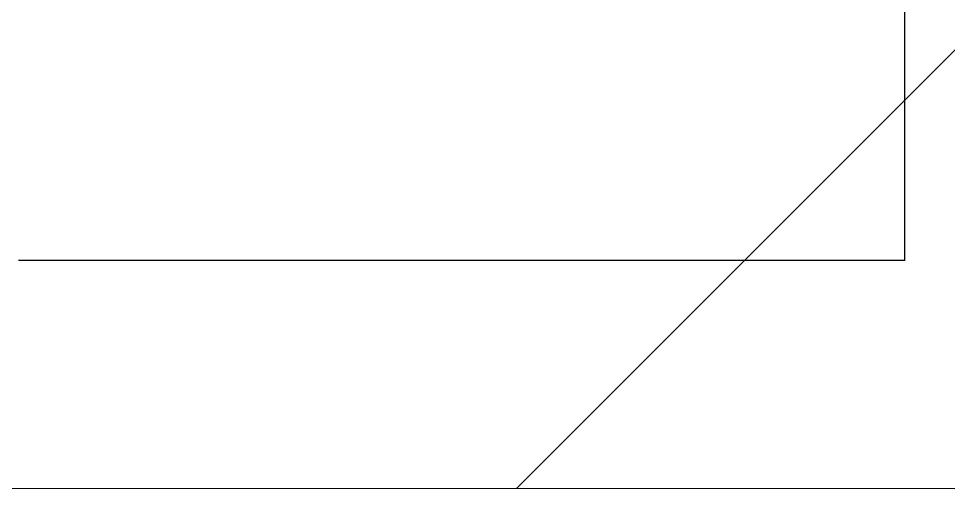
# Model space of a CAD drawing. Header units: millimetres. Extents: x -177800 to -26107, y -132450 to -18386.
# Drawn here: x -167961.4 to -167594.1, y -130342.4 to -130156.8 of the extents above; entities that cross this region are included whole.
import ezdxf

# ---------------------------------------------------------------- set-up
doc = ezdxf.new("R2010")
doc.units = ezdxf.units.MM
doc.layers.add('0-1', color=7, linetype='Continuous', lineweight=5)
doc.layers.add('A-_WALL----_H-1', color=7, linetype='Continuous', lineweight=9)
doc.layers.add('A-_WALLPRTN_E-1', color=6, linetype='Continuous', lineweight=18, true_color=0xff00ff)
doc.layers.add('S-_COLN----_E-1', color=6, linetype='Continuous', lineweight=25, true_color=0xff00ff)

# ---------------------------------------------------------------- blocks, each defined once
blk = doc.blocks.new('1599_DB_A_BLK3_1STGD_R21_rvt-1-BLK 2 UPPER ROOF PLAN')
at = {"layer": 'A-_WALL----_H-1'}
h = blk.add_hatch(dxfattribs=at)
h.set_pattern_fill('FP_16', color=256, style=0, pattern_type=2)
h.set_pattern_definition([(45, (0, 0), (-445.5048, 445.5048), []), (45, (445.5, 0), (-445.5048, 445.5048), [315.019, -157.51])])
h.paths.add_polyline_path([(-166511.37, -130342.37), (-166511.37, -130142.37), (-167961.37, -130142.37), (-167961.37, -130277.37), (-168011.37, -130277.37), (-168011.37, -130342.37), (-166523.46, -130342.37)])
at = {"layer": 'A-_WALLPRTN_E-1'}
blk.add_line((-166511.37, -130342.37), (-168011.37, -130342.37), dxfattribs=at)
at = {"layer": 'S-_COLN----_E-1'}
for q in [(-167611.37, -129552.37), (-167961.37, -130252.37)]:
    blk.add_line((-167611.37, -130252.37), q, dxfattribs=at)

msp = doc.modelspace()

# ---------------------------------------------------------------- block references
at = {"layer": '0-1'}
msp.add_blockref('1599_DB_A_BLK3_1STGD_R21_rvt-1-BLK 2 UPPER ROOF PLAN', (0, 0), dxfattribs=at)

doc.saveas('drawing.dxf')
